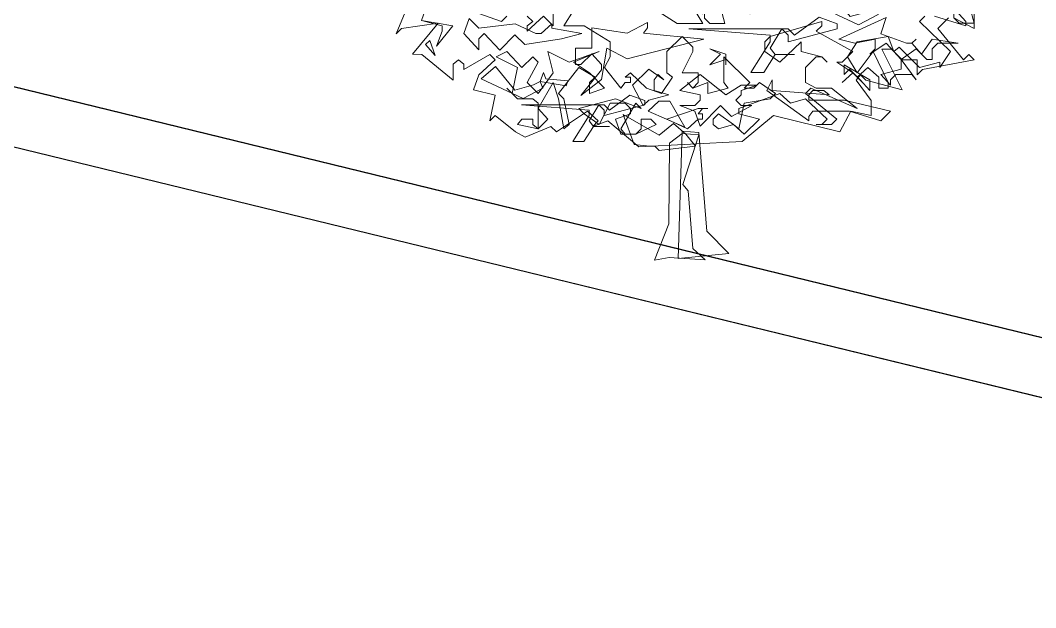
# Model space of a CAD drawing. Header units: millimetres. Extents: x 1667 to 847943, y 724 to 1832625.
# Drawn here: x 684316 to 688318, y 755153 to 757468 of the extents above; entities that cross this region are included whole.
import ezdxf

# ---------------------------------------------------------------- set-up
doc = ezdxf.new("R2010")
doc.units = ezdxf.units.MM
for name, color, linetype, lineweight in [('.', 1, 'Continuous', 0), ('BRICK WALL_MOFA', 22, 'Continuous', 20), ('L-RCC', 212, 'Continuous', 30)]:
    doc.layers.add(name, color=color, linetype=linetype, lineweight=lineweight)

# ---------------------------------------------------------------- blocks, each defined once
blk = doc.blocks.new('PATHWAY OP1 FF-flat-1')
at = {"layer": 'BRICK WALL_MOFA'}
blk.add_lwpolyline([(-1863604.8, -597967.8), (-1899640.6, -669014.1), (-1911230.3, -729671.8), (-1860419.7, -748390.9), (-1785146.8, -743224.3), (-1776551.7, -747207.7), (-1742526.6, -569655.8), (-1767607.3, -563539.4), (-1856459.9, -583881.4)], close=True, dxfattribs=at)
blk.add_lwpolyline([(-1863604.8, -597967.8), (-1899640.6, -669014.1), (-1911230.3, -729671.8), (-1860419.7, -748390.9), (-1785146.8, -743224.3), (-1776551.7, -747207.7), (-1742526.6, -569655.8), (-1767607.3, -563539.4), (-1856459.9, -583881.4)], close=True, dxfattribs=at)
at = {"layer": 'L-RCC'}
for points in [[(-1864960.9, -600641.6), (-1899640.6, -669014.3), (-1911230.4, -729672.1), (-1860419.8, -748391.1), (-1785146.9, -743224.5), (-1776551.7, -747208), (-1742526.6, -569656), (-1767607.4, -563539.6), (-1853383.9, -583177.3), (-1853332.8, -583401.5), (-1850854.6, -582834.2)], [(-1897642.6, -665583.6), (-1899420.8, -669089.4), (-1910967.9, -729523.7), (-1860386.4, -748158.3), (-1785103.7, -742991), (-1776722.2, -746875.5), (-1742793.7, -569827.6), (-1767609.1, -563776), (-1850854.6, -582834.2)]]:
    blk.add_lwpolyline(points, dxfattribs=at)
blk = doc.blocks.new('TREE2-flat-1')
at = {"color": 85}
for points in [[(1103.3, -859.2), (1103.3, -961.1), (1022.7, -918.8)], [(1001.8, -918.8), (959.5, -961), (1060.9, -1083.9), (1082.3, -1062.6), (1103.3, -1083.9), (899.9, -1121.8), (878.9, -1143), (878.9, -1083.8), (819.6, -1083.8), (777.1, -1041.6), (739.2, -1041.6), (819.6, -1202.4), (675.5, -1164.4), (654.3, -1143), (637.6, -1164.4), (696.8, -1244.6), (696.8, -1303.9), (616.4, -1287), (574, -1367.4), (311.4, -1303.9), (188.6, -1405.7), (-218.2, -1426.7), (-341, -1325.1), (-400.1, -1346.3), (-378.9, -1325.1), (-421.1, -1287), (-543.9, -1367.3), (-565.3, -1346.3), (-666.7, -1388.5), (-705.1, -1367.3), (-785.4, -1303.9), (-806.7, -1325.1), (-785.4, -1223.5), (-870.1, -1202.3), (-848.9, -1142.9), (-785.4, -1083.8), (-806.6, -1062.6), (-908.2, -1121.7), (-908.2, -1100.7), (-929.5, -1083.8), (-950.7, -1100.7), (-950.7, -1164.4), (-1073.5, -1062.6), (-1111.4, -1062.5), (-1009.8, -939.8), (-1153.8, -961), (-1175.1, -982), (-1132.8, -880.4)]]:
    blk.add_lwpolyline(points, dxfattribs=at)
at = {"color": 106}
for points in [[(1031.3, -890.4), (1069.5, -932.8), (1069.5, -949.8), (946.4, -911.6)], [(908.5, -911.6), (887.3, -932.8), (1010.1, -1051.3), (967.9, -1114.8), (967.9, -1093.6), (887.3, -1114.8), (806.9, -1034.4), (785.7, -1051.3), (764.5, -992), (641.7, -1013.2), (603.8, -1072.6), (641.7, -1136), (705.1, -1051.3), (764.5, -1174.1), (764.5, -1195.4), (726.6, -1195.4), (726.6, -1153.1), (684.1, -1114.8), (641.7, -1153.1), (662.9, -1174.1), (624.8, -1136), (582.3, -1174.1), (624.8, -1136), (561.3, -1093.5), (582.3, -1093.5), (624.8, -1051.3), (480.7, -970.7), (502, -949.7), (502, -932.8), (298.8, -991.9), (277.6, -1013.2), (277.6, -1051.3), (336.7, -1093.5), (421.6, -1013.2), (421.6, -1051.3), (502, -1072.5), (523.2, -1093.5), (502, -1072.5), (480.7, -1072.5), (438.5, -1114.8), (438.5, -1174.1), (480.7, -1195.3), (540.1, -1195.3), (641.7, -1275.9), (459.5, -1195.3), (438.5, -1216.3), (561.3, -1318.2), (540.1, -1339.1), (480.7, -1339.1), (501.9, -1339.1), (523.2, -1318.2), (438.5, -1237.6), (379.2, -1254.5), (336.7, -1216.3), (176, -1275.9), (176, -1296.9), (256.3, -1318.1), (197, -1377.3), (154.8, -1339.1), (95.4, -1356.1), (74.2, -1339.1), (74.2, -1318.1), (95.4, -1296.9), (154.8, -1339.1), (176, -1356.1), (197, -1254.5), (298.8, -1237.6), (319.8, -1216.3), (256.4, -1174.1), (235.1, -1195.3), (197, -1195.3), (218.2, -1174.1), (116.6, -1072.5), (116.6, -1174.1), (133.3, -1195.3), (53.2, -1216.3), (53.2, -1174.1), (-6.2, -1195.3), (-27.4, -1174.1), (-6.2, -1195.3), (14.8, -1174.1), (14.8, -1136), (-48.6, -1136), (-6.2, -1051.3), (-6.2, -1034.4), (-48.6, -991.9), (-108, -1051.3), (-108, -1136), (-86.5, -1153.1), (-129, -1216.3), (-188.1, -1195.3), (-251.8, -1135.9), (-273, -1153.1), (-251.8, -1153.1), (-251.8, -1174.1), (-273, -1174.1), (-289.9, -1195.3), (-353.6, -1114.7), (-332.4, -1072.5), (-332.4, -1013.1), (-433.7, -949.7), (-514.3, -949.7), (-476.4, -890.3)], [(-556.7, -869.1), (-556.8, -949.7), (-594.9, -911.6), (-658.3, -970.7), (-658.3, -949.7), (-637.1, -932.8), (-658.3, -911.5)], [(-738.9, -911.5), (-759.9, -932.8), (-942.1, -869.1)], [(-637.1, -1072.5), (-616.1, -1093.5), (-658.3, -1174.1), (-616.1, -1216.3), (-556.8, -1135.9), (-578, -1051.3), (-493.3, -1093.5), (-374.6, -1051.3), (-476.4, -1093.5), (-412.7, -1135.9), (-353.6, -1195.3), (-412.7, -1216.3), (-412.7, -1174.1), (-391.5, -1153.1), (-455.2, -1114.7), (-535.5, -1216.3), (-514.3, -1237.5), (-493.3, -1339.1), (-514.3, -1356), (-535.5, -1237.5), (-556.8, -1174.1), (-616.1, -1275.9), (-578, -1318.1), (-616.1, -1356), (-696.5, -1339.1), (-679.6, -1318.1), (-637.1, -1318.1), (-637.1, -1339.1), (-616.1, -1356), (-616.1, -1254.4), (-637.1, -1237.5), (-696.5, -1237.5), (-738.9, -1195.3), (-717.7, -1216.3), (-696.5, -1114.7), (-781.1, -1072.5), (-738.9, -1051.3), (-679.6, -1114.7), (-637.1, -1072.5), (-637.1, -1072.5)], [(-230.8, -1254.5), (-289.9, -1356), (-273, -1377.3), (-230.8, -1377.3), (-209.6, -1356), (-209.6, -1318.1), (-171.4, -1318.1), (-150.2, -1339.1), (-230.8, -1377.3), (-289.9, -1377.3), (-310.9, -1318.1), (-251.8, -1296.9), (-251.8, -1275.9), (-273, -1254.5), (-332.4, -1254.5), (-374.6, -1339.1), (-433.7, -1296.9), (-455.2, -1275.9), (-310.9, -1237.5), (-209.6, -1275.9), (-230.8, -1254.5), (-230.8, -1254.5)], [(32, -1275.9), (14.8, -1296.9), (32, -1296.9), (32, -1318.1), (14.8, -1318.1), (-27.4, -1356.1), (-108, -1318.1), (14.8, -1275.9), (53.2, -1275.9), (32, -1275.9), (32, -1275.9)]]:
    blk.add_lwpolyline(points, dxfattribs=at)
at = {"color": 99}
for points in [[(220, -903.2), (118.4, -839.6), (82.3, -898.5), (-7.5, -873.6), (33.8, -941.1), (10.5, -941.6), (-67.8, -941.1), (-244.8, -826.9), (33.8, -903.2), (-13.8, -820.8), (76.2, -818.3), (390.5, -826.9), (220, -903.2), (220, -903.2)], [(538.3, -820.4), (614.4, -913.2), (688, -893.3), (714.8, -880), (727, -843.9), (736.3, -869.4), (823.2, -876.4), (816.4, -896.3), (714.8, -880), (724.3, -905.5), (647.6, -946.8), (481.9, -868.5), (538.3, -820.4), (538.3, -820.4)], [(103.3, -877.3), (120.2, -940.9), (61.1, -940.9), (40.1, -919.7), (40.1, -860.3), (82.3, -898.5), (103.3, -877.3), (103.3, -877.3)], [(1086.4, -876.2), (1103.3, -939.8), (1044, -939.8), (1022.7, -918.8), (1022.7, -859.2), (1065.4, -897.4), (1086.4, -876.2), (1086.4, -876.2)], [(563.1, -961.9), (369.9, -1012.7), (369.9, -987.4), (344.6, -961.9), (298.8, -1038.2), (319.1, -1063.7), (395.4, -1063.7), (319.1, -1063.7), (273.5, -1134.6), (222.5, -1134.6), (298.8, -1012.7), (298.8, -987.4), (-21.3, -961.9), (369.9, -961.9), (395.4, -987.4), (492, -916.3), (563.1, -941.8), (563.1, -961.9), (563.1, -961.9)], [(836.3, -1019.1), (857.5, -1019.1), (874.4, -1002.1), (857.5, -1019.1), (895.4, -1061.5), (937.9, -1002.1), (1039.4, -1019.1), (959.1, -1019.1), (937.9, -1040.5), (937.9, -1082.7), (916.6, -1082.7), (874.4, -1040.5), (815.1, -1082.7), (874.4, -1163.3), (857.5, -1141.9), (793.8, -1141.9), (772.8, -1163.3), (772.8, -1184.3), (734.7, -1141.9), (815.1, -1120.9), (815.1, -1082.7), (755.9, -1019.1), (692.3, -1061.5), (713.3, -1040.5), (713.3, -1002.1), (633.1, -1019.1), (569.5, -1002.1), (755.9, -917.7), (734.7, -981.1), (836.3, -1019.1), (836.3, -1019.1)], [(-705.7, -942.7), (-625.4, -980.6), (-604.2, -980.6), (-561.9, -942.7), (-561.9, -959.6), (-443.2, -980.6), (-523.6, -1001.8), (-668, -1024.4), (-707.8, -986.3), (-766.9, -1045.6), (-828.5, -980.6), (-849.8, -1001.8), (-849.8, -1044.3), (-909.1, -980.6), (-887.7, -921.5), (-849.8, -959.6), (-705.7, -942.7), (-705.7, -942.7)], [(-201, -979.3), (37.6, -1003.2), (-264.6, -1080.9), (-345, -1038.7), (-366.2, -1161.5), (-446.8, -1224.9), (-366.2, -1123.3), (-366.2, -1102.1), (-404.2, -1059.9), (-446.8, -1102.1), (-467.8, -1102.1), (-467.8, -1038.6), (-404.2, -1038.6), (-404.2, -958.1), (-264.6, -979.3), (-184.1, -937.1), (-184.1, -958.1), (-201, -979.3), (-201, -979.3)], [(124.7, -1103.9), (124.7, -1082.7), (61.3, -1103.9), (103.5, -1061.5), (61.3, -1040.5), (124.7, -1061.5), (124.7, -1103.9), (124.7, -1103.9)], [(-783.4, -1110.4), (-707.6, -1203.2), (-633.7, -1183.3), (-607.1, -1170), (-594.9, -1133.9), (-585.7, -1159.4), (-498.5, -1166.4), (-505.3, -1186.5), (-607.1, -1170), (-597.8, -1195.5), (-674.4, -1236.6), (-840.1, -1158.5), (-783.4, -1110.4), (-783.4, -1110.4)], [(692.3, -1205.5), (654.1, -1163.3), (611.9, -1120.9), (590.4, -1141.9), (590.4, -1103.9), (692.3, -1163.3), (692.3, -1205.5), (692.3, -1205.5)], [(-142.1, -1141.8), (-159, -1163.3), (-159, -1205.5), (-99.9, -1222.4), (-180, -1243.6), (-201.2, -1264.6), (-243.7, -1184.3), (-180, -1120.8), (-120.9, -1163.3), (-142.1, -1141.8), (-142.1, -1141.8)], [(184.1, -1184.3), (247.5, -1184.3), (184.1, -1205.5), (184.1, -1222.4), (162.9, -1243.6), (184.1, -1264.6), (226.3, -1264.6), (146, -1307.1), (103.5, -1264.6), (22.9, -1345.2), (1.9, -1286.1), (-57.2, -1264.6), (1.9, -1264.6), (22.9, -1243.6), (22.9, -1222.4), (-57.2, -1205.5), (22.9, -1141.8), (124.7, -1222.4), (184.1, -1184.3), (184.1, -1184.3)], [(531.3, -1222.4), (510.3, -1205.5), (467.6, -1205.5), (450.9, -1222.4), (450.9, -1243.7), (590.4, -1243.7), (772.8, -1286.1), (734.7, -1324), (611.9, -1286.1), (467.6, -1286.1), (450.9, -1307.1), (450.9, -1324), (285.7, -1205.5), (306.9, -1163.3), (306.9, -1205.5), (531.3, -1222.4), (531.3, -1222.4)], [(-194.7, -1261.5), (-355.6, -1303.9), (-355.6, -1282.9), (-376.8, -1261.5), (-415, -1325.1), (-398.1, -1346.3), (-334.6, -1346.3), (-398.1, -1346.3), (-436, -1405.7), (-478.4, -1405.7), (-415, -1303.9), (-415, -1282.9), (-681.8, -1261.4), (-355.6, -1261.5), (-334.6, -1282.9), (-254, -1223.5), (-194.7, -1244.5), (-194.7, -1261.5), (-194.7, -1261.5)], [(-37.8, -1349.5), (-181.6, -1286.1), (-139.4, -1247.7), (-97.2, -1247.7), (-37.8, -1349.5), (-37.8, -1349.5)], [(-82.3, -1335.1), (-33.1, -1377.3), (5.1, -1424), (-138.9, -1440.9), (-155.9, -1424), (-177.1, -1424), (-237.8, -1418.3), (-280, -1299.8), (-138.9, -1381.6), (-82.3, -1335.1), (-82.3, -1335.1)]]:
    blk.add_lwpolyline(points, dxfattribs=at)
at = {"color": 63}
for points in [[(-952.2, -950.4), (-1015.7, -1030.9), (-994.5, -971.6), (-994.5, -950.4), (-1075, -929.1), (-1053.8, -869.8), (-1075, -929.1), (-952.2, -950.4), (-952.2, -950.4)], [(-1021.3, -1066.8), (-1059.2, -1024.4), (-1042.3, -1007.5), (-1021.3, -1066.8), (-1021.3, -1066.8)]]:
    blk.add_lwpolyline(points, dxfattribs=at)
at = {"color": 34}
blk.add_lwpolyline([(-45, -1575.5), (-23.8, -1600.5), (-6.2, -1827.6), (43, -1872.1), (-99.4, -1862.4), (-157.5, -1874.1), (-99.9, -1729.9), (-97.4, -1412.5), (-47.5, -1374.1), (17.3, -1379.5), (-45, -1575.5), (-45, -1575.5)], dxfattribs=at)
at = {"color": 59}
blk.add_lwpolyline([(135.8, -1847.5), (-64.2, -1866.4), (-47.7, -1365.3), (17.3, -1370.7), (49.6, -1758.8), (135.8, -1847.5), (135.8, -1847.5)], dxfattribs=at)
blk = doc.blocks.new('zw$529B-flat-1')
at = {"layer": '.'}
blk.add_blockref('TREE2-flat-1', (165589.8, 162620.9), dxfattribs=at)

msp = doc.modelspace()

# ---------------------------------------------------------------- linework, layer by layer
at = {"layer": 'BRICK WALL_MOFA', "lineweight": 5}
msp.add_line((690086.193, 755791.821), (665005.448, 761908.188), dxfattribs=at)
at = {"layer": 'BRICK WALL_MOFA'}
msp.add_lwpolyline([(534978.773, 659881.428), (533191.989, 656358.696), (521644.939, 595924.39), (572226.353, 577289.734), (647509.054, 582457.057), (655890.575, 578572.591), (689819.078, 755620.428), (684152.966, 757002.206)], dxfattribs=at)

# ---------------------------------------------------------------- block references
at = {"layer": '.'}
msp.add_blockref('zw$529B-flat-1', (521383.102, 595775.339), dxfattribs=at)
msp.add_blockref('PATHWAY OP1 FF-flat-1', (2432612.794, 1325447.618))

doc.saveas('drawing.dxf')
